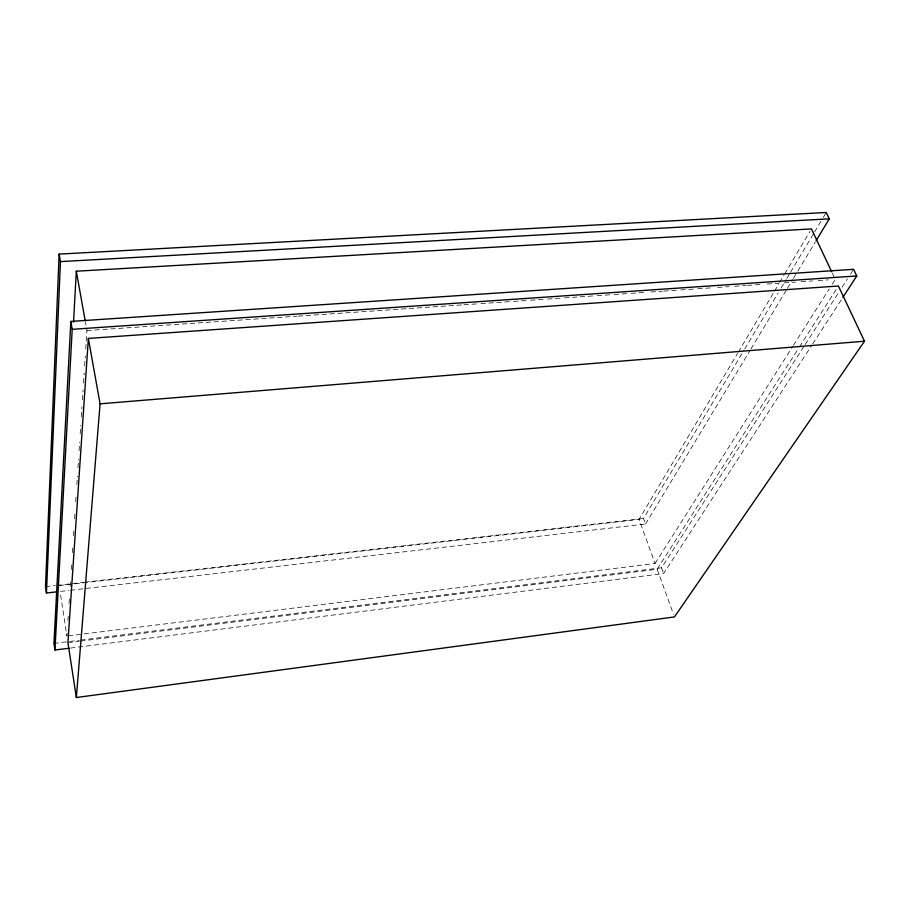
<?xml version="1.0" encoding="UTF-8"?>
<svg xmlns="http://www.w3.org/2000/svg" width="910" height="910" viewBox="0 0 910 910"><rect width="100%" height="100%" fill="white"/><g stroke="black" fill="none" stroke-linecap="round" stroke-linejoin="round"><path stroke-width="0.68" stroke-dasharray="4.55 3.41" d="M67.09 633.201L66.908 636.033L60.231 592.592M67.931 620.472L68.204 616.241M69.046 603.512L69.41 597.847M70.161 586.54L70.525 580.876M71.264 569.569L71.64 563.916M72.379 552.597L72.754 546.944M73.494 535.626L73.96 528.562M74.609 518.654L75.075 511.591M75.723 501.683L76.19 494.619M76.838 484.723L77.395 476.237M77.953 467.751L78.51 459.266M79.068 450.78L79.625 442.294M80.182 433.808L80.74 425.323M81.297 416.837L81.946 406.941M82.412 399.865L83.06 389.969M83.527 382.894L84.175 372.998M84.63 365.934L85.29 356.026M85.745 348.962L86.95 330.58L85.472 322.288M68.318 635.862L655.063 563.461L639.082 519.405L737.566 353.41M738.294 352.193L773.773 292.383M774.501 291.166L778.846 283.84M779.563 282.612L783.908 275.298M784.636 274.069L809.98 231.356M70.411 590.26L645.565 524.001L643.541 518.461L743.97 350.236M744.698 349.019L778.175 292.94M781.087 288.06L786.183 279.529M786.911 278.312L789.823 273.432M790.551 272.215L813.836 233.199M814.564 231.982L822.572 218.571M823.3 217.353L826.212 212.485M645.565 524.001L750.227 350.145M750.955 348.928L786.82 289.346M787.548 288.14L792.678 279.62M793.406 278.414L797.069 272.329M797.797 271.112L815.36 241.935M655.063 563.461L792.701 346.494M793.452 345.299L829.192 288.959M832.24 284.17L835.278 279.37L832.297 273.068M80.615 641.072L657.157 569.228L798.65 348.155M799.412 346.96L836.893 288.402M80.74 640.071L661.524 567.794L804.417 345.732M805.179 344.537L838.986 291.996M842.057 287.23L847.426 278.869M850.509 274.092L853.58 269.314M70.434 648.068L663.617 573.539L811.959 345.004M812.732 343.809L842.103 298.582M53.952 643.404L79.329 640.253M67.92 642.653L79.204 641.254M60.549 591.398L69.001 590.419M45.5 586.654L55.373 585.528M56.784 585.369L83.584 582.32M84.994 582.161L643.541 518.461M59.15 585.585L639.082 519.405M86.95 330.58L296.717 316.225M298.127 316.123L462.53 304.873M463.952 304.782L479.547 303.712M480.958 303.622L512.137 301.483M513.558 301.392L529.142 300.323M530.564 300.22L546.159 299.162M547.57 299.06L563.165 297.991M564.575 297.9L578.749 296.922M580.17 296.831L595.754 295.761M597.176 295.67L612.771 294.601M614.182 294.499L629.777 293.441M631.187 293.339L645.361 292.372M651.037 291.985L662.366 291.2M663.788 291.109L679.383 290.04M680.794 289.949L696.389 288.88M697.799 288.777L711.973 287.81M717.649 287.423L728.978 286.65M734.654 286.263L745.995 285.478M747.406 285.387L761.579 284.421M767.255 284.034L778.585 283.249M784.261 282.862L795.59 282.089M801.266 281.702L812.607 280.928M818.272 280.542L828.191 279.859M661.524 567.794L663.617 573.539M657.157 569.228L673.502 614.273"/><path stroke-width="1.36" d="M816.088 240.718L829.272 218.832L826.212 212.485L59.15 254.106L45.5 586.654L46.444 593.024L56.318 591.887M46.444 593.024L60.447 261.614L59.15 254.106M842.865 297.388L856.776 275.957L853.58 269.314L70.832 321.423L53.952 643.404L54.941 650.024L69.023 648.25M54.941 650.024L72.208 329.318L70.832 321.423M73.539 322.185L76.315 271.214L811.436 228.911L831.706 271.806M88.361 338.418L67.92 642.653L76.36 697.515L674.458 616.923L864.5 341.204L838.417 286.013L88.361 338.418L100.077 403.824L76.36 697.515M100.077 403.824L864.5 341.204M72.208 329.318L856.776 275.957M60.447 261.614L829.272 218.832M76.315 271.214L85.221 320.911"/></g></svg>
